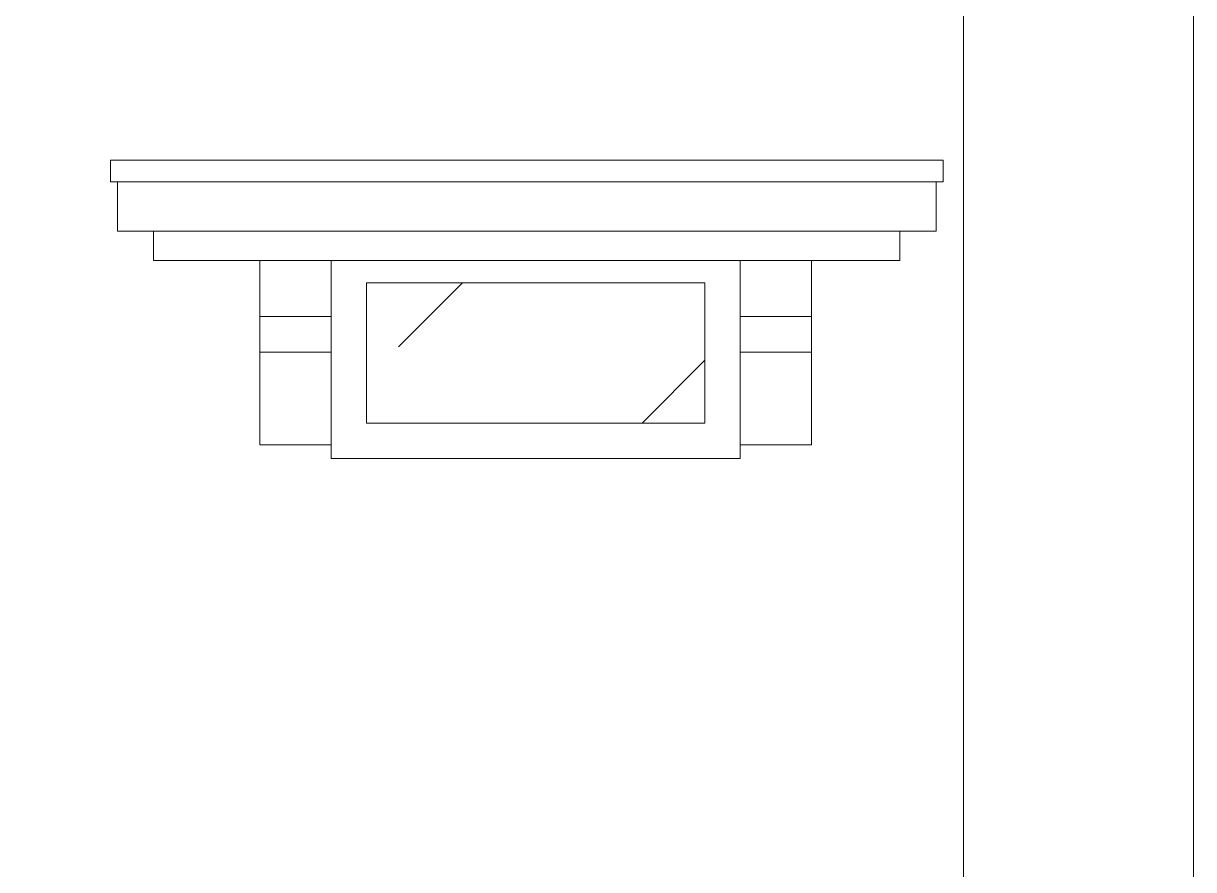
# Model space of a CAD drawing. Header units: millimetres. Extents: x -667 to -468, y -723 to -475.
# Drawn here: x -614.664 to -613.02, y -489.522 to -488.334 of the extents above; entities that cross this region are included whole.
import ezdxf

# ---------------------------------------------------------------- set-up
doc = ezdxf.new("R2010")
doc.units = ezdxf.units.MM
doc.layers.add('dinding', color=36, linetype='Continuous', lineweight=9)
doc.layers.add('NOTASI', color=250, linetype='Continuous', lineweight=5)

msp = doc.modelspace()

# ---------------------------------------------------------------- hatches: boundary and pattern name
at = {"layer": 'NOTASI'}
h = msp.add_hatch(dxfattribs=at)
h.set_pattern_fill('ANSI35', color=256, scale=0.1, style=0)
h.set_pattern_definition([(45, (-2e-12, -1.7216), (-0.4490128, 0.4490128), []), (45, (0.449, -1.7216), (-0.4490128, 0.4490128), [0.79375, -0.15875, 0, -0.15875])])
h.paths.add_polyline_path([(-613.7068, -488.6979), (-614.1818, -488.6979), (-614.1818, -488.8949), (-613.7068, -488.8949)])
h.paths.add_polyline_path([(-615.1568, -488.6979), (-615.6318, -488.6979), (-615.6318, -488.8949), (-615.1568, -488.8949)])
h.paths.add_polyline_path([(-613.7068, -492.6979), (-614.1818, -492.6979), (-614.1818, -492.8949), (-613.7068, -492.8949)])
h.paths.add_polyline_path([(-615.1568, -492.6979), (-615.6318, -492.6979), (-615.6318, -492.8949), (-615.1568, -492.8949)])

# ---------------------------------------------------------------- linework, layer by layer
at = {"layer": 'dinding'}
for p, q in [((-613.3435, -491.0449), (-613.3435, -488.0249)), ((-613.02, -491.0449), (-613.02, -488.0249)), ((-614.5418, -488.556), (-614.5418, -488.5255)), ((-614.5418, -488.5255), (-613.3718, -488.5255)), ((-613.3718, -488.556), (-613.3718, -488.5255)), ((-614.5418, -488.556), (-614.5318, -488.556)), ((-614.5318, -488.6255), (-614.5318, -488.556)), ((-614.5318, -488.556), (-613.3818, -488.556)), ((-613.3818, -488.6255), (-613.3818, -488.556)), ((-613.3818, -488.556), (-613.3718, -488.556)), ((-614.5318, -488.6255), (-614.481, -488.6255)), ((-614.481, -488.6255), (-614.481, -488.6664)), ((-614.481, -488.6255), (-613.4325, -488.6255)), ((-613.4325, -488.6255), (-613.4325, -488.6664)), ((-613.4325, -488.6255), (-613.3818, -488.6255)), ((-614.481, -488.6664), (-614.3318, -488.6664)), ((-614.3318, -488.7455), (-614.3318, -488.6664)), ((-614.3318, -488.6664), (-614.2318, -488.6664)), ((-614.2318, -488.6664), (-613.6568, -488.6664)), ((-614.2318, -488.7455), (-614.2318, -488.6664)), ((-613.6568, -488.7455), (-613.6568, -488.6664)), ((-613.6568, -488.6664), (-613.5568, -488.6664)), ((-613.5568, -488.7455), (-613.5568, -488.6664)), ((-613.5568, -488.6664), (-613.4325, -488.6664)), ((-614.1818, -488.6979), (-614.1818, -488.8949)), ((-613.7068, -488.6979), (-614.1818, -488.6979)), ((-613.7068, -488.8949), (-613.7068, -488.6979)), ((-614.3318, -488.7455), (-614.2318, -488.7455)), ((-614.3318, -488.7455), (-614.3318, -488.7955)), ((-614.2318, -488.7455), (-614.2318, -488.7955)), ((-613.6568, -488.7455), (-613.5568, -488.7455)), ((-613.6568, -488.7455), (-613.6568, -488.7955)), ((-613.5568, -488.7455), (-613.5568, -488.7955)), ((-614.3318, -488.9255), (-614.3318, -488.7955)), ((-614.3318, -488.7955), (-614.2318, -488.7955)), ((-614.2318, -488.9255), (-614.2318, -488.7955)), ((-613.6568, -488.9255), (-613.6568, -488.7955)), ((-613.6568, -488.7955), (-613.5568, -488.7955)), ((-613.5568, -488.9255), (-613.5568, -488.7955)), ((-614.1818, -488.8949), (-613.7068, -488.8949)), ((-614.2318, -488.9255), (-614.3318, -488.9255)), ((-614.2318, -488.9449), (-614.2318, -488.9255)), ((-613.5568, -488.9255), (-613.6568, -488.9255)), ((-613.6568, -488.9255), (-613.6568, -488.9449)), ((-613.6568, -488.9449), (-614.2318, -488.9449))]:
    msp.add_line(p, q, dxfattribs=at)

doc.saveas('drawing.dxf')
